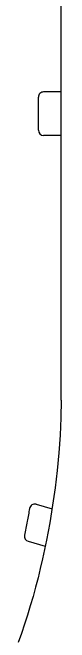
# Model space of a CAD drawing. Extents: x 73554 to 206494, y -55407 to 34157.
# Drawn here: x 176159 to 177314, y -52854 to -34797 of the extents above; entities that cross this region are included whole.
import ezdxf

# ---------------------------------------------------------------- set-up
doc = ezdxf.new("R2010")
doc.units = 0
doc.header["$MEASUREMENT"] = 0
doc.linetypes.add('SOLID', pattern=[0])
doc.layers.add('LAYER_0$C$L0', color=7, linetype='SOLID')

msp = doc.modelspace()

# ---------------------------------------------------------------- linework, layer by layer
at = {"layer": 'LAYER_0$C$L0'}
for p, q in [((177314, -45907), (177314, -12894)), ((177314, -37071), (176811, -37071)), ((176661, -38171), (176661, -37221)), ((177314, -38321), (176811, -38321)), ((176597, -48893), (177055, -49020)), ((176370, -49955), (176859, -50092))]:
    msp.add_line(p, q, dxfattribs=at)
for points in [[(177314, -45907), (177307, -46411), (177285, -46915), (177250, -47418), (177202, -47921), (177142, -48423), (177070, -48923), (176987, -49421), (176894, -49918), (176838, -50190), (176779, -50462), (176717, -50733), (176651, -51003), (176581, -51272), (176508, -51540), (176431, -51806), (176349, -52072), (176264, -52334), (176174, -52594), (176081, -52854)], [(176409, -49013), (176401, -49059), (176393, -49105), (176385, -49151), (176377, -49198), (176368, -49244), (176360, -49290), (176351, -49336), (176343, -49382), (176333, -49432), (176324, -49482), (176314, -49532), (176304, -49582), (176294, -49632), (176284, -49681), (176274, -49731), (176264, -49781)]]:
    msp.add_lwpolyline(points, dxfattribs=at)
for centre, start, end in [((176811, -37221), 90.0001, 180.0005), ((176811, -38171), 180.0005, 269.9999), ((176557, -49037), 74.4837, 170.6428), ((176411, -49811), 168.5085, 254.4196)]:
    msp.add_arc(centre, 150, start, end, dxfattribs=at)

doc.saveas('drawing.dxf')
